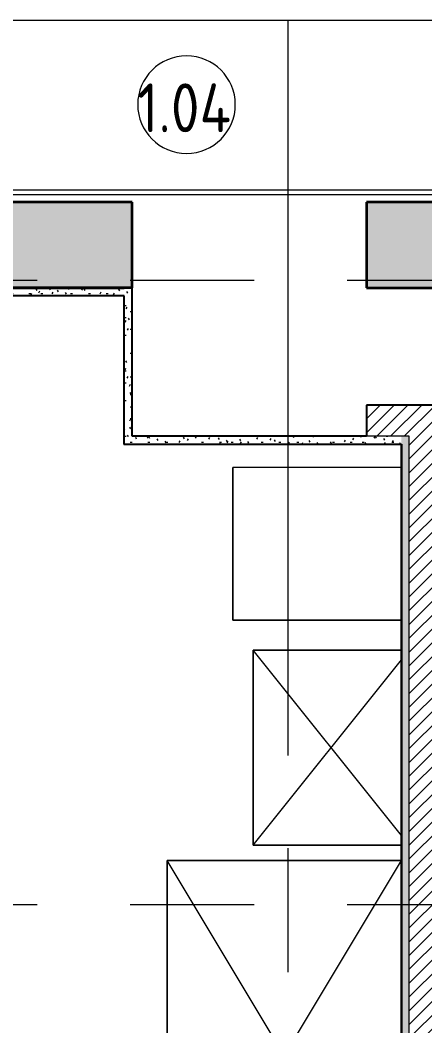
# Model space of a CAD drawing. Header units: millimetres. Extents: x 11693 to 241752, y -8553 to 29926.
# Drawn here: x 17823 to 18860, y 13089 to 15667 of the extents above; entities that cross this region are included whole.
import ezdxf

# ---------------------------------------------------------------- set-up
doc = ezdxf.new("R2010")
doc.units = ezdxf.units.MM
doc.linetypes.add('Осевая', pattern=[1587.5, 317.5, -238.125, 793.75, -238.125])
for name, color, linetype, lineweight in [('A-AREA-IDEN', 7, 'Continuous', 9), ('A-DETL-GENF', 7, 'Continuous', 9), ('A-WALL-2', 7, 'Continuous', 9), ('I-FURN', 7, 'Continuous', 9), ('I-WALL', 7, 'Continuous', 9), ('Оси', 7, 'Continuous', 9), ('Оси-2', 7, 'Осевая', 9)]:
    doc.layers.add(name, color=color, linetype=linetype, lineweight=lineweight)
for name, color, linetype, lineweight, true_color in [('A-WALL-1', 7, 'Continuous', 25, 0x3c3c3c), ('A-WALL-3', 7, 'Continuous', 35, 0x3c3c3c), ('A-WALL-FNSH-1', 7, 'Continuous', 15, 0x3c3c3c)]:
    doc.layers.add(name, color=color, linetype=linetype, lineweight=lineweight, true_color=true_color)
doc.styles.add('GOST Common', font='GOST_Common.ttf', dxfattribs={"width": 0.9, "height": 125})
pattern_1 = [(45, (0, 0), (-17.67767, 17.67767), [])]
pattern_2 = [(0, (0, 0), (60.96, 15.24), [5.029, -40.691, 5.029, -40.691, -243.84]), (0, (0, 0), (60.96, 15.24), [-91.44, 5.029, -86.411, 5.029, -40.691, -106.68]), (0, (0, 0), (60.96, 15.24), [-228.6, 5.029, -25.451, 5.029, -71.171]), (120, (22.86, 7.62), (-43.678227, 45.172909), [5.029, -40.691, 5.029, -40.691, -243.84]), (120, (22.86, 7.62), (-43.678227, 45.172909), [-91.44, 5.029, -86.411, 5.029, -40.691, -106.68]), (120, (22.86, 7.62), (-43.678227, 45.172909), [-228.6, 5.029, -25.451, 5.029, -71.171]), (240, (30.48, 38.1), (-17.281773, -60.412909), [5.029, -40.691, 5.029, -40.691, -243.84]), (240, (30.48, 38.1), (-17.281773, -60.412909), [-91.44, 5.029, -86.411, 5.029, -40.691, -106.68]), (240, (30.48, 38.1), (-17.281773, -60.412909), [-228.6, 5.029, -25.451, 5.029, -71.171])]

# ---------------------------------------------------------------- blocks, each defined once
blk = doc.blocks.new('Шкаф параметрический - 1_59-26242382-Фрагмент 2_2')
at = {"layer": 'I-FURN'}
for p, q in [((0, 0), (1000, -600)), ((0, -600), (1000, 0)), ((1000, 0), (0, 0)), ((0, 0), (0, -600)), ((0, -600), (0, 0)), ((0, 0), (1000, 0)), ((1000, -600), (1000, 0)), ((1000, 0), (1000, -600)), ((0, -600), (1000, -600)), ((1000, -600), (0, -600))]:
    blk.add_line(p, q, dxfattribs=at)
blk = doc.blocks.new('Мебель_универсальная - 3_8-26242660-Фрагмент 2_2')
at = {"layer": 'I-FURN'}
for p, q in [((18367.8, 14128.8), (18367.8, 14519.8)), ((18367.8, 14519.8), (18367.8, 14128.8)), ((18800, 14519.8), (18367.8, 14519.8)), ((18800, 14519.8), (18367.8, 14519.8)), ((18800, 14128.8), (18800, 14519.8)), ((18367.8, 14128.8), (18800, 14128.8)), ((18800, 14128.8), (18367.8, 14128.8))]:
    blk.add_line(p, q, dxfattribs=at)
blk = doc.blocks.new('Шкаф параметрический - 1_165-25613087-Фрагмент 2_2')
at = {"layer": 'I-FURN'}
for p, q in [((0, 0), (475, -380)), ((500, 0), (0, 0)), ((0, 0), (0, -380)), ((0, -380), (0, 0)), ((0, 0), (500, 0)), ((25, -380), (500, 0)), ((500, -380), (500, 0)), ((500, 0), (500, -380))]:
    blk.add_line(p, q, dxfattribs=at)
blk = doc.blocks.new('DET_L_Линия разрыва - М100-30911368-Фрагмент 2_2')
at = {"layer": 'A-DETL-GENF'}
blk.add_line((3609.31143, 0), (0, 0), dxfattribs=at)
blk = doc.blocks.new('Марка_Помещения - Номер-25198446-Фрагмент 2_2')
at = {"layer": 'A-AREA-IDEN'}
for start, end in [(360, 180), (180, 360)]:
    blk.add_arc((0, 0), 2.5, start, end, dxfattribs=at)

msp = doc.modelspace()

# ---------------------------------------------------------------- hatches: boundary and pattern name
at = {"layer": 'I-WALL'}
h = msp.add_hatch(dxfattribs=at)
h.set_pattern_fill('FP_4', color=256, style=0, pattern_type=2)
h.set_pattern_definition([(45, (0, 0), (-28.51196, 28.51196), []), (45, (28.51, 0), (-28.51196, 28.51196), [50.403, -10.081, 1.676, -8.404])])
h.paths.add_polyline_path([(21089, 14980), (21089, 15200), (18710.3, 15200), (18710.3, 14980), (20210, 14980)])
h.paths.add_polyline_path([(18110.3, 14980), (18110.3, 15200), (14320, 15200), (14320, 14980), (18090.3, 14980)])
h = msp.add_hatch(dxfattribs=at)
h.set_pattern_fill('FP_10', color=256, style=0, pattern_type=2)
h.set_pattern_definition(pattern_2)
h.paths.add_polyline_path([(18089.3, 14960), (18090.3, 14960), (18090.3, 14980), (16890, 14980), (16890, 14960), (17693.6, 14960)])
h = msp.add_hatch(dxfattribs=at)
h.set_pattern_fill('FP_10', color=256, style=0, pattern_type=2)
h.set_pattern_definition(pattern_2)
h.paths.add_polyline_path([(18090.3, 14600), (18110.3, 14600), (18110.3, 14980), (18090.3, 14980), (18090.3, 14669.4)])
h = msp.add_hatch(dxfattribs=at)
h.set_pattern_fill('FP_5', color=256, style=0, pattern_type=2)
h.set_pattern_definition(pattern_1)
h.paths.add_polyline_path([(18710.3, 14600), (18900, 14600), (18900, 14680), (18710.3, 14680), (18710.3, 14669.4)])
h = msp.add_hatch(dxfattribs=at)
h.set_pattern_fill('FP_10', color=256, style=0, pattern_type=2)
h.set_pattern_definition(pattern_2)
h.paths.add_polyline_path([(18799, 14580), (18800, 14580), (18800, 14600), (18090.3, 14600), (18090.3, 14580), (18254.8, 14580)])
h = msp.add_hatch(dxfattribs=at)
h.set_pattern_fill('FP_10', color=256, style=0, pattern_type=2)
h.set_pattern_definition(pattern_2)
h.paths.add_polyline_path([(18820, 11500), (18820, 14600), (18800, 14600), (18800, 11500)])
h = msp.add_hatch(dxfattribs=at)
h.set_pattern_fill('FP_5', color=256, style=0, pattern_type=2)
h.set_pattern_definition(pattern_1)
h.paths.add_polyline_path([(18900, 11100), (18900, 14600), (18820, 14600), (18820, 11100)])

# ---------------------------------------------------------------- linework, layer by layer
at = {"layer": 'A-WALL-1'}
for p, q in [((18110.3, 14600), (18110.3, 14980)), ((18090.3, 14960), (16910, 14960)), ((18090.3, 14580), (18090.3, 14960)), ((18900, 14680), (18710.3, 14680)), ((18710.3, 14680), (18710.3, 14600)), ((18710.3, 14600), (18110.3, 14600)), ((18090.3, 14580), (18800, 14580)), ((18800, 14580), (18800, 11500))]:
    msp.add_line(p, q, dxfattribs=at)
at = {"layer": 'A-WALL-2'}
for p, q in [((18820, 14600), (18710.3, 14600)), ((18820, 11400), (18820, 14600))]:
    msp.add_line(p, q, dxfattribs=at)
at = {"layer": 'A-WALL-3'}
for p, q in [((18110.3, 15200), (14320, 15200)), ((18110.3, 14980), (18110.3, 15200)), ((21089, 15200), (18710.3, 15200)), ((18710.3, 15200), (18710.3, 14980)), ((16890, 14980), (18090.3, 14980)), ((18090.3, 14980), (16890, 14980)), ((18110.3, 14980), (18090.3, 14980)), ((18710.3, 14980), (19990, 14980))]:
    msp.add_line(p, q, dxfattribs=at)
at = {"layer": 'A-WALL-FNSH-1'}
for p, q in [((13690, 15220), (21089, 15220)), ((21089, 15231), (13931.3, 15231)), ((18089.3, 14959), (16910, 14959)), ((18089.3, 14959), (18089.3, 14579)), ((18089.3, 14579), (18799, 14579)), ((18799, 11501), (18799, 14580))]:
    msp.add_line(p, q, dxfattribs=at)
at = {"layer": 'Оси'}
msp.add_line((18510, 14416.6), (18510, 15666.6), dxfattribs=at)
at = {"layer": 'Оси-2'}
for p, q in [((13342.9, 15000), (19839, 15000)), ((18510, 10051.5), (18510, 14416.6)), ((13342.9, 13400), (19839, 13400))]:
    msp.add_line(p, q, dxfattribs=at)

# ---------------------------------------------------------------- block references
at = {"layer": 'A-AREA-IDEN', "xscale": 49.99999999999998, "yscale": 49.99999999999998, "zscale": 49.99999999999998}
msp.add_blockref('Марка_Помещения - Номер-25198446-Фрагмент 2_2', (18249.6, 15450), dxfattribs=at)
at = {"layer": 'A-DETL-GENF', "rotation": 180}
msp.add_blockref('DET_L_Линия разрыва - М100-30911368-Фрагмент 2_2', (21089, 15666.6), dxfattribs=at)
at = {"layer": 'I-FURN'}
msp.add_blockref('Мебель_универсальная - 3_8-26242660-Фрагмент 2_2', (0, 0), dxfattribs=at)
at = {"layer": 'I-FURN', "rotation": 90.00000000000017}
for name, p in [('Шкаф параметрический - 1_165-25613087-Фрагмент 2_2', (18420, 13551.9)), ('Шкаф параметрический - 1_59-26242382-Фрагмент 2_2', (18200, 12512.7))]:
    msp.add_blockref(name, p, dxfattribs=at)

# ---------------------------------------------------------------- texts
at = {"layer": 'A-AREA-IDEN', "insert": (18124.1, 15504.3), "char_height": 125, "width": 313.861, "attachment_point": 1, "style": 'GOST Common'}
msp.add_mtext('1.04', dxfattribs=at)

doc.saveas('drawing.dxf')
